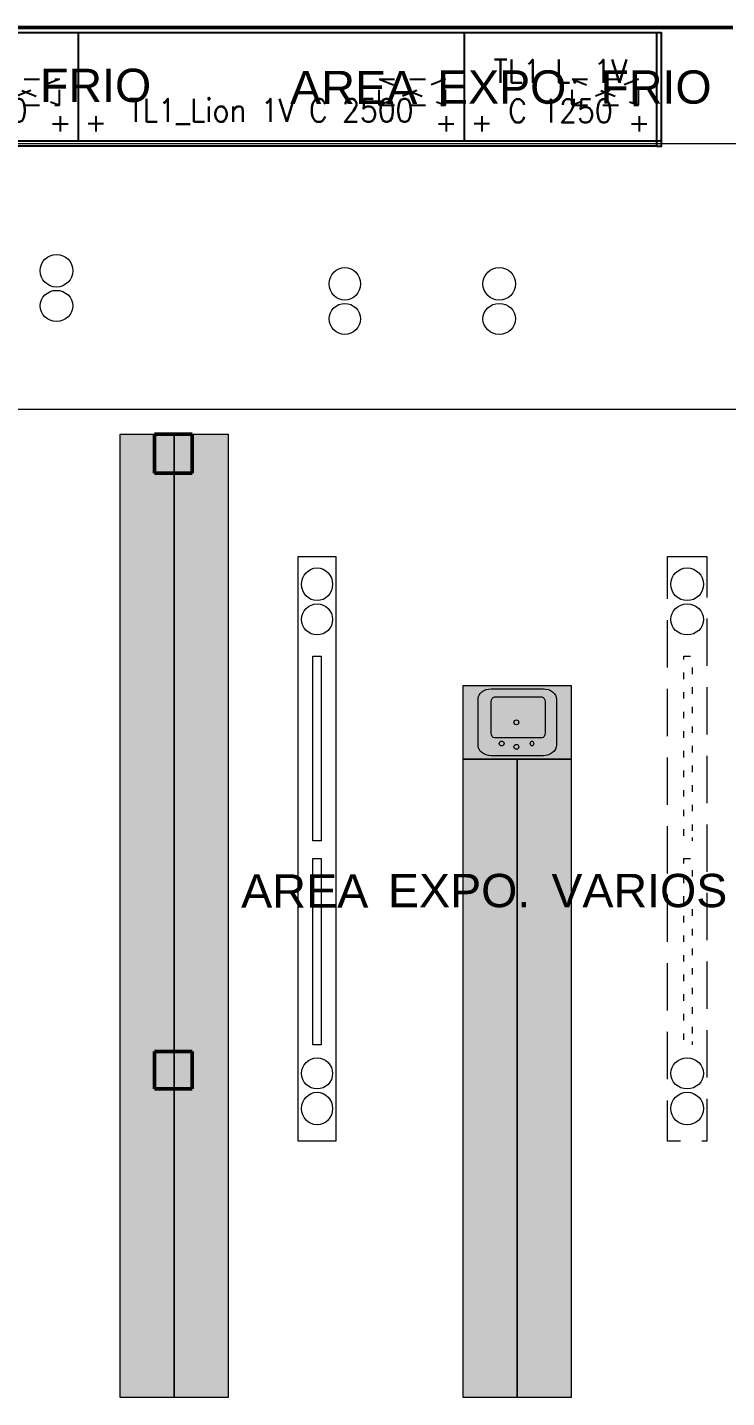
# Model space of a CAD drawing. Header units: millimetres. Extents: x 0.4 to 34.5, y 0.3 to 53.8.
# Drawn here: x 18.18 to 22.71, y 32.36 to 41.24 of the extents above; entities that cross this region are included whole.
import ezdxf
from ezdxf.enums import TextEntityAlignment as Align

# ---------------------------------------------------------------- set-up
doc = ezdxf.new("R2010")
doc.units = ezdxf.units.MM
doc.header["$MEASUREMENT"] = 0
doc.linetypes.add('TRATTEGGIATA', pattern=[0.75, 0.5, -0.25])
doc.linetypes.add('TRATTEGGIATA2', pattern=[0.375, 0.25, -0.125])
for name, color, linetype in [('BANCHI', 3, 'Continuous'), ('GOP', 1, 'Continuous'), ('Layer 1', 7, 'Continuous'), ('QUADRO_ELETTRICO', 8, 'Continuous'), ('SCARICHI', 3, 'Continuous'), ('TESTI20', 3, 'Continuous'), ('TETTO', 3, 'TRATTEGGIATA')]:
    doc.layers.add(name, color=color, linetype=linetype)
doc.styles.add('ROMANS20', font='ROMANS8.SHX', dxfattribs={"width": 0.9, "height": 2})
doc.styles.add('TESTI15', font='romans.shx', dxfattribs={"width": 0.9, "height": 1.5})

# ---------------------------------------------------------------- blocks, each defined once
blk = doc.blocks.new('LI_TL1_C_1V_250')
at = {"layer": 'BANCHI'}
blk.add_line((25, -7.35), (0, -7.35), dxfattribs=at)
at = {"layer": 'GOP'}
blk.add_lwpolyline([(25, 0), (0, 0), (0, -7), (25, -7)], dxfattribs=at)
at = {"layer": 'QUADRO_ELETTRICO', "linetype": 'TRATTEGGIATA2'}
for p, q in [((19.5, -3), (23.8, -4.7)), ((23.8, -3), (19.5, -4.7)), ((19.5, -3), (23.8, -3)), ((19.5, -4.7), (19.5, -3)), ((19.5, -3), (23.8, -4.7)), ((23.8, -3), (19.5, -4.7)), ((19.5, -3), (23.8, -3)), ((19.5, -4.7), (19.5, -3)), ((23.8, -4.7), (23.8, -3)), ((23.8, -4.7), (23.8, -3)), ((19.5, -4.7), (23.8, -4.7)), ((19.5, -4.7), (23.8, -4.7))]:
    blk.add_line(p, q, dxfattribs=at)
at = {"layer": 'SCARICHI'}
for p, q in [((1.65, -5.9), (0.65, -5.9)), ((1.15, -5.4), (1.15, -6.4)), ((23.35, -5.9), (24.35, -5.9)), ((23.85, -5.4), (23.85, -6.4))]:
    blk.add_line(p, q, dxfattribs=at)
at = {"layer": 'TETTO'}
blk.add_line((25, -7.35), (0, -7.35), dxfattribs=at)
at = {"layer": 'TESTI20', "style": 'TESTI15', "width": 0.9}
blk.add_text('TL1_Lion 1V C 2500', height=1.5, dxfattribs=at).set_placement((12.5, -5.064), align=Align.MIDDLE)
blk = doc.blocks.new('LI_TL1_C_1V_125')
at = {"layer": 'BANCHI'}
blk.add_line((12.5, -7.35), (0, -7.35), dxfattribs=at)
at = {"layer": 'GOP'}
blk.add_lwpolyline([(12.5, 0), (0, 0), (0, -7), (12.5, -7)], dxfattribs=at)
at = {"layer": 'QUADRO_ELETTRICO', "linetype": 'TRATTEGGIATA2'}
for p, q in [((7, -3), (11.3, -4.7)), ((11.3, -3), (7, -4.7)), ((7, -3), (11.3, -3)), ((7, -4.7), (7, -3)), ((7, -3), (11.3, -4.7)), ((11.3, -3), (7, -4.7)), ((7, -3), (11.3, -3)), ((7, -4.7), (7, -3)), ((11.3, -4.7), (11.3, -3)), ((11.3, -4.7), (11.3, -3)), ((7, -4.7), (11.3, -4.7)), ((7, -4.7), (11.3, -4.7))]:
    blk.add_line(p, q, dxfattribs=at)
at = {"layer": 'SCARICHI'}
for p, q in [((1.65, -5.9), (0.65, -5.9)), ((1.15, -5.4), (1.15, -6.4)), ((10.85, -5.9), (11.85, -5.9)), ((11.35, -5.4), (11.35, -6.4))]:
    blk.add_line(p, q, dxfattribs=at)
at = {"layer": 'TETTO'}
blk.add_line((12.5, -7.35), (0, -7.35), dxfattribs=at)
at = {"layer": 'TESTI20', "style": 'ROMANS20', "width": 0.9}
for s, p in [('TL1 L. 1V', (6.25, -2.492)), ('C 1250', (6.25, -5.064))]:
    blk.add_text(s, height=1.5, dxfattribs=at).set_placement(p, align=Align.MIDDLE_CENTER)
blk = doc.blocks.new('LI_TL1_C_DX_30')
at = {"layer": 'BANCHI'}
blk.add_line((0, -7), (0.15, -7), dxfattribs=at)
blk.add_lwpolyline([(0, -7.35), (0.3, -7.35, -1.330334), (0.3, -7.35), (0.3, 0), (0, 0)], format="xyb", dxfattribs=at)
blk.add_arc((0.15, -6.85), 0.15, 270, 0, dxfattribs=at)
at = {"layer": 'GOP'}
for p in [(0, -6.95), (0, -7)]:
    blk.add_line(p, (0, 0), dxfattribs=at)
at = {"layer": 'TETTO'}
blk.add_line((0, -7.35), (0, -6.95), dxfattribs=at)

msp = doc.modelspace()

# ---------------------------------------------------------------- hatches: boundary and pattern name
at = {"layer": 'Layer 1', "true_color": 0xbbbbbb}
for points in [[(18.779, 38.604), (19.1283, 38.604), (19.1283, 32.3596), (18.779, 32.3596)], [(19.1283, 38.604), (19.4775, 38.604), (19.4775, 32.3596), (19.1283, 32.3596)], [(21.0016, 36.4979), (21.3509, 36.4979), (21.3509, 32.3596), (21.0016, 32.3596)], [(21.3509, 36.4979), (21.7001, 36.4979), (21.7001, 32.3596), (21.3509, 32.3596)]]:
    msp.add_hatch(color=9, dxfattribs=at).paths.add_polyline_path(points)
at = {"layer": 'Layer 1', "true_color": 0xdddddd}
msp.add_hatch(color=254, dxfattribs=at).paths.add_polyline_path([(21.0016, 36.9741), (21.7001, 36.9741), (21.7001, 36.4979), (21.0016, 36.4979)])

# ---------------------------------------------------------------- linework, layer by layer
at = {"layer": 'Layer 1', "color": 7, "lineweight": 50, "true_color": 0xffffff}
for points in [[(22.7479, 41.2394), (10.0792, 41.2394)], [(19.2447, 38.604), (19.0013, 38.604)], [(19.0013, 38.604), (19.0013, 38.35)], [(19.2447, 38.35), (19.2447, 38.604)], [(19.0013, 38.35), (19.2447, 38.35)], [(19.2447, 34.6034), (19.0013, 34.6034)], [(19.0013, 34.6034), (19.0013, 34.36)], [(19.2447, 34.36), (19.2447, 34.6034)], [(19.0013, 34.36), (19.2447, 34.36)]]:
    msp.add_lwpolyline(points, dxfattribs=at)
at = {"layer": 'Layer 1', "lineweight": 0}
for points in [[(10.1427, 40.4879), (24.2084, 40.4879), (24.2084, 38.7628), (10.1427, 38.7628), (10.1427, 40.4879)], [(18.779, 38.604), (19.1283, 38.604), (19.1283, 32.3596), (18.779, 32.3596), (18.779, 38.604)], [(19.1283, 38.604), (19.4775, 38.604), (19.4775, 32.3596), (19.1283, 32.3596), (19.1283, 38.604)], [(19.9326, 37.8103), (20.176, 37.8103), (20.176, 34.0213), (19.9326, 34.0213), (19.9326, 37.8103)], [(20.0279, 37.1646), (20.0808, 37.1646), (20.0808, 35.9687), (20.0279, 35.9687), (20.0279, 37.1646)], [(21.0016, 36.9741), (21.7001, 36.9741), (21.7001, 36.4979), (21.0016, 36.4979), (21.0016, 36.9741)], [(21.0016, 36.4979), (21.3509, 36.4979), (21.3509, 32.3596), (21.0016, 32.3596), (21.0016, 36.4979)], [(21.3509, 36.4979), (21.7001, 36.4979), (21.7001, 32.3596), (21.3509, 32.3596), (21.3509, 36.4979)], [(20.0279, 35.8523), (20.0808, 35.8523), (20.0808, 34.6457), (20.0279, 34.6457), (20.0279, 35.8523)]]:
    msp.add_lwpolyline(points, dxfattribs=at)
at = {"layer": 'Layer 1', "color": 7, "lineweight": 5, "true_color": 0xeeeeee}
msp.add_lwpolyline([(10.1427, 40.4879), (24.2084, 40.4879), (24.2084, 38.7628), (10.1427, 38.7628), (10.1427, 40.4879)], dxfattribs=at)
at = {"layer": 'Layer 1', "color": 96, "lineweight": 5, "true_color": 0x008000}
for points in [[(18.779, 38.604), (19.1283, 38.604), (19.1283, 32.3596), (18.779, 32.3596), (18.779, 38.604)], [(19.1283, 38.604), (19.4775, 38.604), (19.4775, 32.3596), (19.1283, 32.3596), (19.1283, 38.604)], [(21.0016, 36.4979), (21.3509, 36.4979), (21.3509, 32.3596), (21.0016, 32.3596), (21.0016, 36.4979)], [(21.3509, 36.4979), (21.7001, 36.4979), (21.7001, 32.3596), (21.3509, 32.3596), (21.3509, 36.4979)]]:
    msp.add_lwpolyline(points, dxfattribs=at)
at = {"layer": 'Layer 1', "color": 252, "lineweight": 5, "true_color": 0x888888}
for points in [[(19.9326, 37.8103), (20.176, 37.8103)], [(19.9326, 37.5351), (19.9326, 37.8103)], [(20.176, 37.8103), (20.176, 37.5457)], [(22.3246, 37.8103), (22.5786, 37.8103)], [(22.3246, 37.5351), (22.3246, 37.8103)], [(22.5786, 37.8103), (22.5786, 37.5457)], [(19.9326, 37.0906), (19.9326, 37.3975)], [(20.176, 37.4081), (20.176, 37.1011)], [(22.3246, 37.0906), (22.3246, 37.3975)], [(22.5786, 37.4081), (22.5786, 37.1011)], [(20.0279, 37.1646), (20.0702, 37.1646)], [(20.0279, 37.1435), (20.0279, 37.1646)], [(22.4304, 37.1646), (22.4727, 37.1646)], [(22.4304, 37.1435), (22.4304, 37.1646)], [(20.0279, 37.0165), (20.0279, 37.0588)], [(20.0808, 37.0906), (20.0808, 37.0482)], [(22.4304, 37.0165), (22.4304, 37.0588)], [(22.4833, 37.0906), (22.4833, 37.0482)], [(19.9326, 36.6461), (19.9326, 36.953)], [(20.0808, 36.9636), (20.0808, 36.9212)], [(20.176, 36.9636), (20.176, 36.6566)], [(22.3246, 36.6461), (22.3246, 36.953)], [(22.4833, 36.9636), (22.4833, 36.9212)], [(22.5786, 36.9636), (22.5786, 36.6566)], [(20.0279, 36.8895), (20.0279, 36.9318)], [(22.4304, 36.8895), (22.4304, 36.9318)], [(20.0279, 36.7625), (20.0279, 36.8048)], [(20.0808, 36.8366), (20.0808, 36.7942)], [(22.4304, 36.7625), (22.4304, 36.8048)], [(22.4833, 36.8366), (22.4833, 36.7942)], [(20.0279, 36.6355), (20.0279, 36.6778)], [(20.0808, 36.7096), (20.0808, 36.6672)], [(22.4304, 36.6355), (22.4304, 36.6778)], [(22.4833, 36.7096), (22.4833, 36.6672)], [(19.9326, 36.2015), (19.9326, 36.5085)], [(20.0279, 36.5085), (20.0279, 36.5508)], [(20.0808, 36.5826), (20.0808, 36.5402)], [(20.176, 36.5191), (20.176, 36.2121)], [(22.3246, 36.2015), (22.3246, 36.5085)], [(22.4304, 36.5085), (22.4304, 36.5508)], [(22.4833, 36.5826), (22.4833, 36.5402)], [(22.5786, 36.5191), (22.5786, 36.2121)], [(20.0279, 36.3815), (20.0279, 36.4238)], [(20.0808, 36.4556), (20.0808, 36.4132)], [(22.4304, 36.3815), (22.4304, 36.4238)], [(22.4833, 36.4556), (22.4833, 36.4132)], [(20.0808, 36.3285), (20.0808, 36.2862)], [(22.4833, 36.3285), (22.4833, 36.2862)], [(20.0279, 36.2545), (20.0279, 36.2968)], [(22.4304, 36.2545), (22.4304, 36.2968)], [(20.0279, 36.1275), (20.0279, 36.1698)], [(20.0808, 36.2015), (20.0808, 36.1592)], [(22.4304, 36.1275), (22.4304, 36.1698)], [(22.4833, 36.2015), (22.4833, 36.1592)], [(19.9326, 35.757), (19.9326, 36.0639)], [(20.0808, 36.0745), (20.0808, 36.0322)], [(20.176, 36.0745), (20.176, 35.7676)], [(22.3246, 35.757), (22.3246, 36.0639)], [(22.4833, 36.0745), (22.4833, 36.0322)], [(22.5786, 36.0745), (22.5786, 35.7676)], [(20.0279, 36.0004), (20.0279, 36.0428)], [(20.0808, 35.9899), (20.0808, 35.9687)], [(22.4304, 36.0004), (22.4304, 36.0428)], [(22.4833, 35.9899), (22.4833, 35.9687)], [(20.0279, 35.8523), (20.0702, 35.8523)], [(20.0279, 35.8205), (20.0279, 35.8523)], [(22.4304, 35.8523), (22.4727, 35.8523)], [(22.4304, 35.8205), (22.4304, 35.8523)], [(20.0279, 35.6935), (20.0279, 35.7358)], [(20.0808, 35.7782), (20.0808, 35.7358)], [(22.4304, 35.6935), (22.4304, 35.7358)], [(22.4833, 35.7782), (22.4833, 35.7358)], [(19.9326, 35.3125), (19.9326, 35.6194)], [(20.0279, 35.5665), (20.0279, 35.6088)], [(20.0808, 35.6512), (20.0808, 35.6088)], [(20.176, 35.63), (20.176, 35.3231)], [(22.3246, 35.3125), (22.3246, 35.6194)], [(22.4304, 35.5665), (22.4304, 35.6088)], [(22.4833, 35.6512), (22.4833, 35.6088)], [(22.5786, 35.63), (22.5786, 35.3231)], [(20.0808, 35.5242), (20.0808, 35.4819)], [(22.4833, 35.5242), (22.4833, 35.4819)], [(20.0279, 35.4395), (20.0279, 35.4819)], [(22.4304, 35.4395), (22.4304, 35.4819)], [(20.0279, 35.3125), (20.0279, 35.3548)], [(20.0808, 35.3972), (20.0808, 35.3548)], [(22.4304, 35.3125), (22.4304, 35.3548)], [(22.4833, 35.3972), (22.4833, 35.3548)], [(20.0808, 35.2702), (20.0808, 35.2278)], [(22.4833, 35.2702), (22.4833, 35.2278)], [(19.9326, 34.868), (19.9326, 35.1749)], [(20.0279, 35.1855), (20.0279, 35.2278)], [(20.176, 35.1855), (20.176, 34.8786)], [(22.3246, 34.868), (22.3246, 35.1749)], [(22.4304, 35.1855), (22.4304, 35.2278)], [(22.5786, 35.1855), (22.5786, 34.8786)], [(20.0279, 35.0585), (20.0279, 35.1008)], [(20.0808, 35.1432), (20.0808, 35.1008)], [(22.4304, 35.0585), (22.4304, 35.1008)], [(22.4833, 35.1432), (22.4833, 35.1008)], [(20.0808, 35.0162), (20.0808, 34.9738)], [(22.4833, 35.0162), (22.4833, 34.9738)], [(20.0279, 34.9315), (20.0279, 34.9738)], [(22.4304, 34.9315), (22.4304, 34.9738)], [(20.0279, 34.8045), (20.0279, 34.8468)], [(20.0808, 34.8892), (20.0808, 34.8468)], [(22.4304, 34.8045), (22.4304, 34.8468)], [(22.4833, 34.8892), (22.4833, 34.8468)], [(19.9326, 34.4235), (19.9326, 34.7304)], [(20.0279, 34.6775), (20.0279, 34.7198)], [(20.0808, 34.7622), (20.0808, 34.7198)], [(20.176, 34.741), (20.176, 34.4341)], [(22.3246, 34.4235), (22.3246, 34.7304)], [(22.4304, 34.6775), (22.4304, 34.7198)], [(22.4833, 34.7622), (22.4833, 34.7198)], [(22.5786, 34.741), (22.5786, 34.4341)], [(20.0808, 34.6669), (20.0808, 34.6457)], [(22.4833, 34.6669), (22.4833, 34.6457)], [(19.9326, 34.0213), (19.9326, 34.2859)], [(20.176, 34.2965), (20.176, 34.0213)], [(22.3246, 34.0213), (22.3246, 34.2859)], [(22.5786, 34.2965), (22.5786, 34.0213)], [(20.0067, 34.0213), (19.9326, 34.0213)], [(20.176, 34.0213), (20.1443, 34.0213)], [(22.4092, 34.0213), (22.3246, 34.0213)], [(22.5786, 34.0213), (22.5468, 34.0213)]]:
    msp.add_lwpolyline(points, dxfattribs=at)
at = {"layer": 'Layer 1', "color": 31, "lineweight": 5, "true_color": 0xddba99}
msp.add_lwpolyline([(21.0016, 36.9741), (21.7001, 36.9741), (21.7001, 36.4979), (21.0016, 36.4979), (21.0016, 36.9741)], dxfattribs=at)
at = {"layer": 'Layer 1', "color": 252, "lineweight": 5, "true_color": 0x888888}
for points in [[(18.4721, 39.6624), (18.4721, 39.7205), (18.4244, 39.7682), (18.3663, 39.7682), (18.3081, 39.7682), (18.2604, 39.7205), (18.2604, 39.6624), (18.2604, 39.6043), (18.3081, 39.5566), (18.3663, 39.5566), (18.4244, 39.5566), (18.4721, 39.6043), (18.4721, 39.6624)], [(20.3348, 39.5777), (20.3348, 39.6359), (20.2894, 39.6836), (20.2343, 39.6836), (20.1791, 39.6836), (20.1337, 39.6359), (20.1337, 39.5777), (20.1337, 39.5196), (20.1791, 39.4719), (20.2343, 39.4719), (20.2894, 39.4719), (20.3348, 39.5196), (20.3348, 39.5777)], [(21.3403, 39.5777), (21.3403, 39.6359), (21.2925, 39.6836), (21.2344, 39.6836), (21.1763, 39.6836), (21.1286, 39.6359), (21.1286, 39.5777), (21.1286, 39.5196), (21.1763, 39.4719), (21.2344, 39.4719), (21.2925, 39.4719), (21.3403, 39.5196), (21.3403, 39.5777)], [(18.4721, 39.4349), (18.4721, 39.49), (18.4244, 39.5354), (18.3663, 39.5354), (18.3081, 39.5354), (18.2604, 39.49), (18.2604, 39.4349), (18.2604, 39.3797), (18.3081, 39.3343), (18.3663, 39.3343), (18.4244, 39.3343), (18.4721, 39.3797), (18.4721, 39.4349)], [(20.3348, 39.3502), (20.3348, 39.4053), (20.2894, 39.4507), (20.2343, 39.4507), (20.1791, 39.4507), (20.1337, 39.4053), (20.1337, 39.3502), (20.1337, 39.295), (20.1791, 39.2496), (20.2343, 39.2496), (20.2894, 39.2496), (20.3348, 39.295), (20.3348, 39.3502)], [(21.3403, 39.3502), (21.3403, 39.4053), (21.2925, 39.4507), (21.2344, 39.4507), (21.1763, 39.4507), (21.1286, 39.4053), (21.1286, 39.3502), (21.1286, 39.295), (21.1763, 39.2496), (21.2344, 39.2496), (21.2925, 39.2496), (21.3403, 39.295), (21.3403, 39.3502)], [(20.1549, 37.6303), (20.1549, 37.6884), (20.1095, 37.7362), (20.0543, 37.7362), (19.9992, 37.7362), (19.9538, 37.6884), (19.9538, 37.6303), (19.9538, 37.5722), (19.9992, 37.5245), (20.0543, 37.5245), (20.1095, 37.5245), (20.1549, 37.5722), (20.1549, 37.6303)], [(22.5574, 37.6303), (22.5574, 37.6884), (22.5097, 37.7362), (22.4516, 37.7362), (22.3935, 37.7362), (22.3457, 37.6884), (22.3457, 37.6303), (22.3457, 37.5722), (22.3935, 37.5245), (22.4516, 37.5245), (22.5097, 37.5245), (22.5574, 37.5722), (22.5574, 37.6303)], [(20.1549, 37.4028), (20.1549, 37.4579), (20.1095, 37.5033), (20.0543, 37.5033), (19.9992, 37.5033), (19.9538, 37.4579), (19.9538, 37.4028), (19.9538, 37.3476), (19.9992, 37.3022), (20.0543, 37.3022), (20.1095, 37.3022), (20.1549, 37.3476), (20.1549, 37.4028)], [(22.5574, 37.4028), (22.5574, 37.4579), (22.5097, 37.5033), (22.4516, 37.5033), (22.3935, 37.5033), (22.3457, 37.4579), (22.3457, 37.4028), (22.3457, 37.3476), (22.3935, 37.3022), (22.4516, 37.3022), (22.5097, 37.3022), (22.5574, 37.3476), (22.5574, 37.4028)], [(20.1549, 34.4605), (20.1549, 34.5157), (20.1095, 34.5611), (20.0543, 34.5611), (19.9992, 34.5611), (19.9538, 34.5157), (19.9538, 34.4605), (19.9538, 34.4054), (19.9992, 34.36), (20.0543, 34.36), (20.1095, 34.36), (20.1549, 34.4054), (20.1549, 34.4605)], [(22.5574, 34.4605), (22.5574, 34.5157), (22.5097, 34.5611), (22.4516, 34.5611), (22.3935, 34.5611), (22.3457, 34.5157), (22.3457, 34.4605), (22.3457, 34.4054), (22.3935, 34.36), (22.4516, 34.36), (22.5097, 34.36), (22.5574, 34.4054), (22.5574, 34.4605)], [(20.1549, 34.233), (20.1549, 34.2911), (20.1095, 34.3388), (20.0543, 34.3388), (19.9992, 34.3388), (19.9538, 34.2911), (19.9538, 34.233), (19.9538, 34.1749), (19.9992, 34.1271), (20.0543, 34.1271), (20.1095, 34.1271), (20.1549, 34.1749), (20.1549, 34.233)], [(22.5574, 34.233), (22.5574, 34.2911), (22.5097, 34.3388), (22.4516, 34.3388), (22.3935, 34.3388), (22.3457, 34.2911), (22.3457, 34.233), (22.3457, 34.1749), (22.3935, 34.1271), (22.4516, 34.1271), (22.5097, 34.1271), (22.5574, 34.1749), (22.5574, 34.233)]]:
    msp.add_open_spline(points, degree=3, knots=[0, 0, 0, 0, 1, 1, 1, 2, 2, 2, 3, 3, 3, 4, 4, 4, 4], dxfattribs=at)
at = {"layer": 'Layer 1', "lineweight": 0}
for points, knots in [([(20.1549, 37.6303), (20.1549, 37.6884), (20.1095, 37.7362), (20.0543, 37.7362), (19.9992, 37.7362), (19.9538, 37.6884), (19.9538, 37.6303), (19.9538, 37.5722), (19.9992, 37.5245), (20.0543, 37.5245), (20.1095, 37.5245), (20.1549, 37.5722), (20.1549, 37.6303)], [0, 0, 0, 0, 1, 1, 1, 2, 2, 2, 3, 3, 3, 4, 4, 4, 4]), ([(20.1549, 37.4028), (20.1549, 37.4579), (20.1095, 37.5033), (20.0543, 37.5033), (19.9992, 37.5033), (19.9538, 37.4579), (19.9538, 37.4028), (19.9538, 37.3476), (19.9992, 37.3022), (20.0543, 37.3022), (20.1095, 37.3022), (20.1549, 37.3476), (20.1549, 37.4028)], [0, 0, 0, 0, 1, 1, 1, 2, 2, 2, 3, 3, 3, 4, 4, 4, 4]), ([(21.0969, 36.8842), (21.0969, 36.8842), (21.0969, 36.5879), (21.0969, 36.5879), (21.0969, 36.5501), (21.1351, 36.5191), (21.1815, 36.5191), (21.1815, 36.5191), (21.5202, 36.5191), (21.5202, 36.5191), (21.5667, 36.5191), (21.6049, 36.5501), (21.6049, 36.5879), (21.6049, 36.5879), (21.6049, 36.8842), (21.6049, 36.8842), (21.6049, 36.922), (21.5667, 36.953), (21.5202, 36.953), (21.5202, 36.953), (21.1815, 36.953), (21.1815, 36.953), (21.1351, 36.953), (21.0969, 36.922), (21.0969, 36.8842)], [0, 0, 0, 0, 1, 1, 1, 2, 2, 2, 3, 3, 3, 4, 4, 4, 5, 5, 5, 6, 6, 6, 7, 7, 7, 8, 8, 8, 8]), ([(21.1815, 36.8683), (21.1815, 36.8683), (21.1815, 36.6672), (21.1815, 36.6672), (21.1815, 36.6498), (21.191, 36.6355), (21.2027, 36.6355), (21.2027, 36.6355), (21.5096, 36.6355), (21.5096, 36.6355), (21.5213, 36.6355), (21.5308, 36.6498), (21.5308, 36.6672), (21.5308, 36.6672), (21.5308, 36.8683), (21.5308, 36.8683), (21.5308, 36.8858), (21.5213, 36.9001), (21.5096, 36.9001), (21.5096, 36.9001), (21.2027, 36.9001), (21.2027, 36.9001), (21.191, 36.9001), (21.1815, 36.8858), (21.1815, 36.8683)], [0, 0, 0, 0, 1, 1, 1, 2, 2, 2, 3, 3, 3, 4, 4, 4, 5, 5, 5, 6, 6, 6, 7, 7, 7, 8, 8, 8, 8]), ([(21.3614, 36.736), (21.3614, 36.7447), (21.3542, 36.7519), (21.3456, 36.7519), (21.3369, 36.7519), (21.3297, 36.7447), (21.3297, 36.736), (21.3297, 36.7273), (21.3369, 36.7201), (21.3456, 36.7201), (21.3542, 36.7201), (21.3614, 36.7273), (21.3614, 36.736)], [0, 0, 0, 0, 1, 1, 1, 2, 2, 2, 3, 3, 3, 4, 4, 4, 4]), ([(21.2662, 36.5984), (21.2662, 36.6071), (21.259, 36.6143), (21.2503, 36.6143), (21.2416, 36.6143), (21.2344, 36.6071), (21.2344, 36.5984), (21.2344, 36.5897), (21.2416, 36.5826), (21.2503, 36.5826), (21.259, 36.5826), (21.2662, 36.5897), (21.2662, 36.5984)], [0, 0, 0, 0, 1, 1, 1, 2, 2, 2, 3, 3, 3, 4, 4, 4, 4]), ([(21.3614, 36.5773), (21.3614, 36.5859), (21.3542, 36.5931), (21.3456, 36.5931), (21.3369, 36.5931), (21.3297, 36.5859), (21.3297, 36.5773), (21.3297, 36.5686), (21.3369, 36.5614), (21.3456, 36.5614), (21.3542, 36.5614), (21.3614, 36.5686), (21.3614, 36.5773)], [0, 0, 0, 0, 1, 1, 1, 2, 2, 2, 3, 3, 3, 4, 4, 4, 4]), ([(21.4567, 36.5984), (21.4567, 36.6071), (21.4519, 36.6143), (21.4461, 36.6143), (21.4403, 36.6143), (21.4355, 36.6071), (21.4355, 36.5984), (21.4355, 36.5897), (21.4403, 36.5826), (21.4461, 36.5826), (21.4519, 36.5826), (21.4567, 36.5897), (21.4567, 36.5984)], [0, 0, 0, 0, 1, 1, 1, 2, 2, 2, 3, 3, 3, 4, 4, 4, 4]), ([(20.1549, 34.4605), (20.1549, 34.5157), (20.1095, 34.5611), (20.0543, 34.5611), (19.9992, 34.5611), (19.9538, 34.5157), (19.9538, 34.4605), (19.9538, 34.4054), (19.9992, 34.36), (20.0543, 34.36), (20.1095, 34.36), (20.1549, 34.4054), (20.1549, 34.4605)], [0, 0, 0, 0, 1, 1, 1, 2, 2, 2, 3, 3, 3, 4, 4, 4, 4]), ([(20.1549, 34.233), (20.1549, 34.2911), (20.1095, 34.3388), (20.0543, 34.3388), (19.9992, 34.3388), (19.9538, 34.2911), (19.9538, 34.233), (19.9538, 34.1749), (19.9992, 34.1271), (20.0543, 34.1271), (20.1095, 34.1271), (20.1549, 34.1749), (20.1549, 34.233)], [0, 0, 0, 0, 1, 1, 1, 2, 2, 2, 3, 3, 3, 4, 4, 4, 4])]:
    msp.add_open_spline(points, degree=3, knots=knots, dxfattribs=at)
at = {"layer": 'Layer 1', "color": 7, "lineweight": 5, "true_color": 0xffffff}
for points, knots in [([(21.0969, 36.8842), (21.0969, 36.8842), (21.0969, 36.5879), (21.0969, 36.5879), (21.0969, 36.5501), (21.1351, 36.5191), (21.1815, 36.5191), (21.1815, 36.5191), (21.5202, 36.5191), (21.5202, 36.5191), (21.5667, 36.5191), (21.6049, 36.5501), (21.6049, 36.5879), (21.6049, 36.5879), (21.6049, 36.8842), (21.6049, 36.8842), (21.6049, 36.922), (21.5667, 36.953), (21.5202, 36.953), (21.5202, 36.953), (21.1815, 36.953), (21.1815, 36.953), (21.1351, 36.953), (21.0969, 36.922), (21.0969, 36.8842)], [0, 0, 0, 0, 1, 1, 1, 2, 2, 2, 3, 3, 3, 4, 4, 4, 5, 5, 5, 6, 6, 6, 7, 7, 7, 8, 8, 8, 8]), ([(21.1815, 36.8683), (21.1815, 36.8683), (21.1815, 36.6672), (21.1815, 36.6672), (21.1815, 36.6498), (21.191, 36.6355), (21.2027, 36.6355), (21.2027, 36.6355), (21.5096, 36.6355), (21.5096, 36.6355), (21.5213, 36.6355), (21.5308, 36.6498), (21.5308, 36.6672), (21.5308, 36.6672), (21.5308, 36.8683), (21.5308, 36.8683), (21.5308, 36.8858), (21.5213, 36.9001), (21.5096, 36.9001), (21.5096, 36.9001), (21.2027, 36.9001), (21.2027, 36.9001), (21.191, 36.9001), (21.1815, 36.8858), (21.1815, 36.8683)], [0, 0, 0, 0, 1, 1, 1, 2, 2, 2, 3, 3, 3, 4, 4, 4, 5, 5, 5, 6, 6, 6, 7, 7, 7, 8, 8, 8, 8]), ([(21.3614, 36.736), (21.3614, 36.7447), (21.3542, 36.7519), (21.3456, 36.7519), (21.3369, 36.7519), (21.3297, 36.7447), (21.3297, 36.736), (21.3297, 36.7273), (21.3369, 36.7201), (21.3456, 36.7201), (21.3542, 36.7201), (21.3614, 36.7273), (21.3614, 36.736)], [0, 0, 0, 0, 1, 1, 1, 2, 2, 2, 3, 3, 3, 4, 4, 4, 4]), ([(21.2662, 36.5984), (21.2662, 36.6071), (21.259, 36.6143), (21.2503, 36.6143), (21.2416, 36.6143), (21.2344, 36.6071), (21.2344, 36.5984), (21.2344, 36.5897), (21.2416, 36.5826), (21.2503, 36.5826), (21.259, 36.5826), (21.2662, 36.5897), (21.2662, 36.5984)], [0, 0, 0, 0, 1, 1, 1, 2, 2, 2, 3, 3, 3, 4, 4, 4, 4]), ([(21.3614, 36.5773), (21.3614, 36.5859), (21.3542, 36.5931), (21.3456, 36.5931), (21.3369, 36.5931), (21.3297, 36.5859), (21.3297, 36.5773), (21.3297, 36.5686), (21.3369, 36.5614), (21.3456, 36.5614), (21.3542, 36.5614), (21.3614, 36.5686), (21.3614, 36.5773)], [0, 0, 0, 0, 1, 1, 1, 2, 2, 2, 3, 3, 3, 4, 4, 4, 4]), ([(21.4567, 36.5984), (21.4567, 36.6071), (21.4519, 36.6143), (21.4461, 36.6143), (21.4403, 36.6143), (21.4355, 36.6071), (21.4355, 36.5984), (21.4355, 36.5897), (21.4403, 36.5826), (21.4461, 36.5826), (21.4519, 36.5826), (21.4567, 36.5897), (21.4567, 36.5984)], [0, 0, 0, 0, 1, 1, 1, 2, 2, 2, 3, 3, 3, 4, 4, 4, 4])]:
    msp.add_open_spline(points, degree=3, knots=knots, dxfattribs=at)

# ---------------------------------------------------------------- block references
at = {"xscale": 0.1, "yscale": 0.1, "zscale": 0.1}
for name, p in [('LI_TL1_C_1V_250', (16.0061, 41.2048)), ('LI_TL1_C_1V_250', (18.5061, 41.2048)), ('LI_TL1_C_1V_125', (21.0061, 41.2048)), ('LI_TL1_C_DX_30', (22.2561, 41.2048))]:
    msp.add_blockref(name, p, dxfattribs=at)

# ---------------------------------------------------------------- texts
at = {"layer": 'Layer 1', "color": 7, "true_color": 0xffffff, "char_height": 0.215907, "attachment_point": 7}
for s, insert in [('\\fArial|b0|i0|c0|p34;\\W1; FRIO', (18.1757, 40.7526)), ('\\fArial|b0|i0|c0|p34;\\W1.00379;AREA', (19.8797, 40.742)), ('\\fArial|b0|i0|c0|p34;\\W1; EXPO.', (20.7475, 40.742)), ('\\fArial|b0|i0|c0|p34;\\W1; FRIO', (21.8059, 40.742)), ('\\fArial|b0|i0|c0|p34;\\W1.00379;AREA', (19.5621, 35.5348)), ('\\fArial|b0|i0|c0|p34;\\W1; EXPO.', (20.43, 35.5348)), ('\\fArial|b0|i0|c0|p34;\\W1; VARIOS', (21.4884, 35.5348))]:
    msp.add_mtext(s, dxfattribs=dict(at, insert=insert))

doc.saveas('drawing.dxf')
